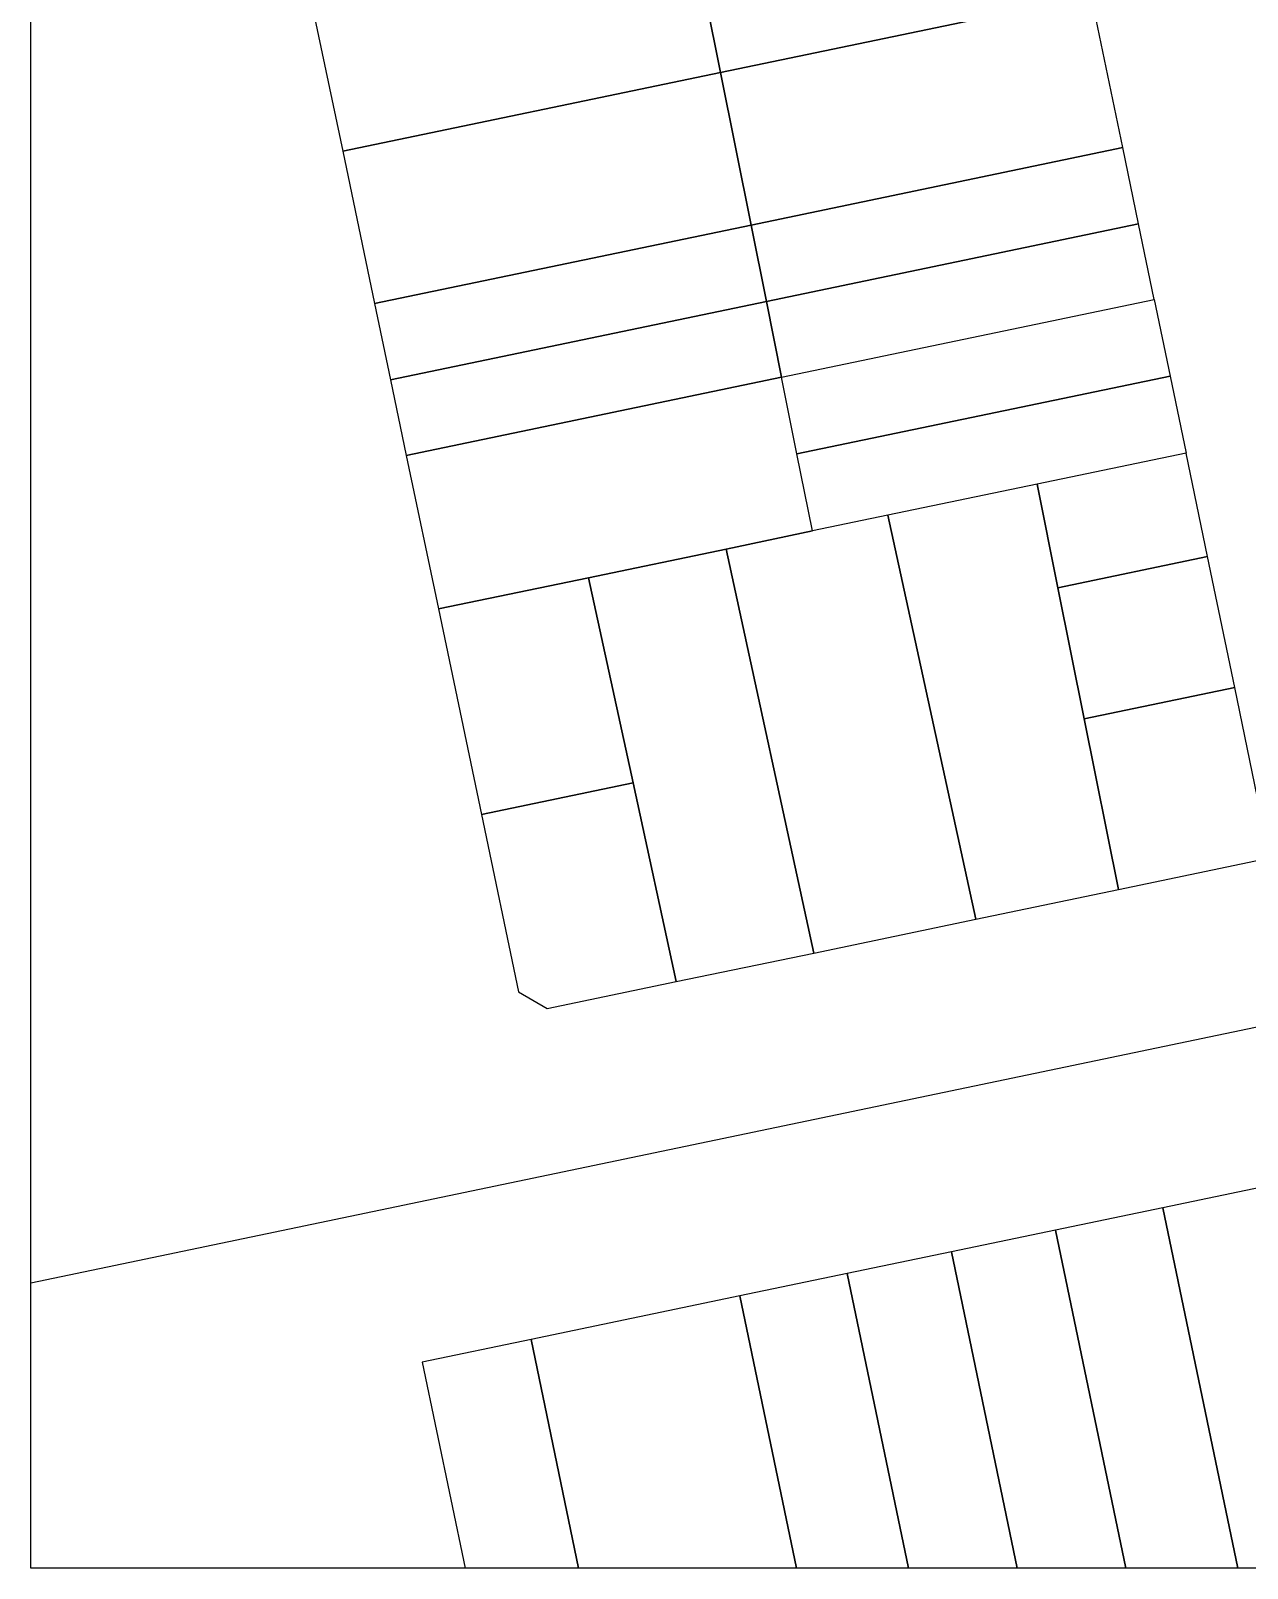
# Model space of a CAD drawing. Header units: metres. Extents: x 263639 to 269142, y 7370519 to 7372711.
# Drawn here: x 268374.7 to 268487.3, y 7371299.1 to 7371441.4 of the extents above; entities that cross this region are included whole.
import ezdxf

# ---------------------------------------------------------------- set-up
doc = ezdxf.new("R2010")
doc.units = ezdxf.units.M
doc.layers.add('LOTE', color=7, linetype='Continuous')

msp = doc.modelspace()

# ---------------------------------------------------------------- linework, layer by layer
for points in [[(268695.69, 7371836.45), (269072.99, 7371836.45), (269072.99, 7371299.09), (268374.72, 7371299.09), (268374.72, 7371836.45), (268675.15, 7371836.45)], [(268374.72, 7371325.51), (268699.28, 7371393.26), (268769.69, 7371419.59), (268827.89, 7371446.53), (268876.13, 7371491.61), (268897.05, 7371525.35), (268910.85, 7371558.42), (268920.45, 7371597.91), (269004.18, 7371836.45)]]:
    msp.add_lwpolyline(points)
at = {"layer": 'LOTE', "color": 7}
for points in [[(268438.55, 7371437.52), (268437.19, 7371444.32), (268435.76, 7371451.43), (268400.68, 7371444.11), (268403.59, 7371430.23), (268438.55, 7371437.52)], [(268472.88, 7371444.68), (268471.52, 7371451.23), (268437.19, 7371444.32), (268438.55, 7371437.52), (268472.88, 7371444.68)], [(268475.8, 7371430.58), (268472.88, 7371444.68), (268438.55, 7371437.52), (268441.39, 7371423.4), (268475.8, 7371430.58)], [(268441.39, 7371423.4), (268438.55, 7371437.52), (268403.59, 7371430.23), (268406.54, 7371416.13), (268441.39, 7371423.4)], [(268477.26, 7371423.52), (268475.8, 7371430.58), (268441.39, 7371423.4), (268442.81, 7371416.33), (268477.26, 7371423.52)], [(268442.81, 7371416.33), (268441.39, 7371423.4), (268406.54, 7371416.13), (268408.01, 7371409.07), (268442.81, 7371416.33)], [(268478.71, 7371416.52), (268477.26, 7371423.52), (268442.81, 7371416.33), (268444.21, 7371409.32), (268478.71, 7371416.52)], [(268444.21, 7371409.32), (268442.81, 7371416.33), (268408.01, 7371409.07), (268409.48, 7371402.08), (268444.21, 7371409.32)], [(268480.18, 7371409.42), (268445.64, 7371402.22), (268444.21, 7371409.32), (268478.71, 7371416.52), (268480.18, 7371409.42)], [(268426.34, 7371390.76), (268439.07, 7371393.42), (268447.07, 7371395.09), (268445.64, 7371402.22), (268444.21, 7371409.32), (268409.48, 7371402.08), (268412.45, 7371387.87), (268426.34, 7371390.76)], [(268445.64, 7371402.22), (268480.18, 7371409.42), (268481.66, 7371402.3), (268467.87, 7371399.43), (268454.05, 7371396.54), (268447.07, 7371395.09), (268445.64, 7371402.22)], [(268469.79, 7371389.83), (268483.64, 7371392.72), (268481.66, 7371402.3), (268467.87, 7371399.43), (268469.79, 7371389.83)], [(268475.4, 7371361.91), (268472.23, 7371377.7), (268469.79, 7371389.83), (268467.87, 7371399.43), (268454.05, 7371396.54), (268462.18, 7371359.16), (268475.4, 7371361.91)], [(268462.18, 7371359.16), (268454.05, 7371396.54), (268447.07, 7371395.09), (268439.07, 7371393.42), (268447.2, 7371356.03), (268462.18, 7371359.16)], [(268447.2, 7371356.03), (268439.07, 7371393.42), (268426.34, 7371390.76), (268430.47, 7371371.78), (268434.47, 7371353.38), (268447.2, 7371356.03)], [(268472.23, 7371377.7), (268486.16, 7371380.6), (268483.64, 7371392.72), (268469.79, 7371389.83), (268472.23, 7371377.7)], [(268412.45, 7371387.87), (268416.43, 7371368.85), (268430.47, 7371371.78), (268426.34, 7371390.76), (268412.45, 7371387.87)], [(268489.42, 7371364.84), (268486.16, 7371380.6), (268472.23, 7371377.7), (268475.4, 7371361.91), (268489.42, 7371364.84)], [(268419.87, 7371352.44), (268422.52, 7371350.88), (268434.47, 7371353.38), (268430.47, 7371371.78), (268416.43, 7371368.85), (268419.87, 7371352.44)]]:
    msp.add_lwpolyline(points, close=True, dxfattribs=at)
for points in [[(268496.6, 7371299.09), (268489.24, 7371334.47), (268479.51, 7371332.45), (268486.44, 7371299.09)], [(268486.44, 7371299.09), (268479.51, 7371332.45), (268469.56, 7371330.37), (268476.07, 7371299.09)], [(268476.07, 7371299.09), (268469.56, 7371330.37), (268459.94, 7371328.37), (268466.03, 7371299.09)], [(268466.03, 7371299.09), (268459.94, 7371328.37), (268450.28, 7371326.36), (268455.95, 7371299.09)], [(268455.95, 7371299.09), (268450.28, 7371326.36), (268440.34, 7371324.29), (268445.58, 7371299.09)], [(268445.58, 7371299.09), (268440.34, 7371324.29), (268421.03, 7371320.26), (268425.43, 7371299.09)], [(268425.43, 7371299.09), (268421.03, 7371320.26), (268410.95, 7371318.17), (268414.92, 7371299.09)]]:
    msp.add_lwpolyline(points, dxfattribs=at)

doc.saveas('drawing.dxf')
